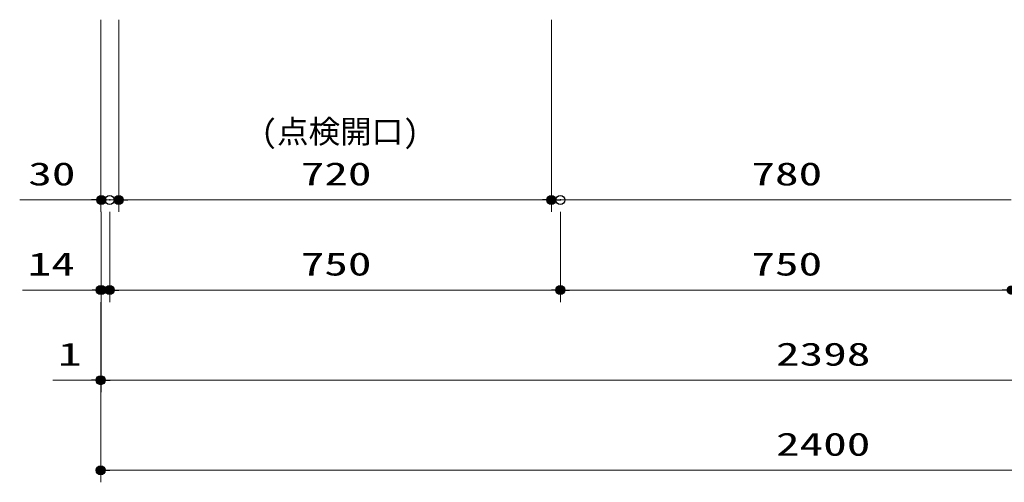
# Model space of a CAD drawing. Units: millimetres, scale not verified. Extents: x -9797 to 9797, y -4555 to 4555.
# Drawn here: x -7893 to -6255, y -2706 to -1936 of the extents above; entities that cross this region are included whole.
import ezdxf
from ezdxf.enums import TextEntityAlignment as Align

# ---------------------------------------------------------------- set-up
doc = ezdxf.new("R2010")
doc.units = ezdxf.units.MM
doc.header["$LTSCALE"] = 30
doc.header["$PDMODE"] = 32
doc.header["$PDSIZE"] = 15
for name, color, linetype, lineweight in [('0-1_0', 7, 'Continuous', 25), ('0-4_寸法ﾚｲﾔｰ', 30, 'Continuous', 13), ('0-5_DEFPOINTS', 7, 'Continuous', 25)]:
    doc.layers.add(name, color=color, linetype=linetype, lineweight=lineweight)
doc.styles.add('ＭＳ ゴシック', font='')
doc.styles.get('ＭＳ ゴシック').set_extended_font_data('MS Gothic')

# ---------------------------------------------------------------- blocks, each defined once
blk = doc.blocks.new('_DOT')
at = {"layer": '0-1_0', "color": 30}
blk.add_line((-15, 0), (-30, 0), dxfattribs=at)
for points in [[(0, 0), (-15, 0), (-14.88, 1.88)], [(0, 0), (-14.88, -1.88), (-15, 0)], [(0, 0), (-14.88, 1.88), (-14.53, 3.73)], [(0, 0), (-14.53, -3.73), (-14.88, -1.88)], [(0, 0), (-14.53, 3.73), (-13.95, 5.52)], [(0, 0), (-13.95, -5.52), (-14.53, -3.73)], [(0, 0), (-13.95, 5.52), (-13.14, 7.23)], [(0, 0), (-13.14, -7.23), (-13.95, -5.52)], [(0, 0), (-13.14, 7.23), (-12.14, 8.82)], [(0, 0), (-12.14, -8.82), (-13.14, -7.23)], [(0, 0), (-12.14, 8.82), (-10.93, 10.27)], [(0, 0), (-10.93, -10.27), (-12.14, -8.82)], [(0, 0), (-10.93, 10.27), (-9.56, 11.56)], [(0, 0), (-9.56, -11.56), (-10.93, -10.27)], [(0, 0), (-9.56, 11.56), (-8.04, 12.66)], [(0, 0), (-8.04, -12.66), (-9.56, -11.56)], [(0, 0), (-8.04, 12.66), (-6.39, 13.57)], [(0, 0), (-6.39, -13.57), (-8.04, -12.66)], [(0, 0), (-6.39, 13.57), (-4.64, 14.27)], [(0, 0), (-4.64, -14.27), (-6.39, -13.57)], [(0, 0), (-4.64, 14.27), (-2.81, 14.73)], [(0, 0), (-2.81, -14.73), (-4.64, -14.27)], [(0, 0), (-2.81, 14.73), (-0.94, 14.97)], [(0, 0), (-0.94, -14.97), (-2.81, -14.73)], [(0, 0), (-0.94, 14.97), (0.94, 14.97)], [(0, 0), (0.94, -14.97), (-0.94, -14.97)], [(0, 0), (0.94, 14.97), (2.81, 14.73)], [(0, 0), (2.81, 14.73), (4.64, 14.27)], [(0, 0), (4.64, 14.27), (6.39, 13.57)], [(0, 0), (6.39, 13.57), (8.04, 12.66)], [(0, 0), (8.04, 12.66), (9.56, 11.56)], [(0, 0), (9.56, 11.56), (10.93, 10.27)], [(0, 0), (10.93, 10.27), (12.14, 8.82)], [(0, 0), (12.14, 8.82), (13.14, 7.23)], [(0, 0), (13.14, 7.23), (13.95, 5.52)], [(0, 0), (13.95, 5.52), (14.53, 3.73)], [(0, 0), (14.53, 3.73), (14.88, 1.88)], [(0, 0), (14.88, 1.88), (15, 0)], [(0, 0), (2.81, -14.73), (0.94, -14.97)], [(0, 0), (4.64, -14.27), (2.81, -14.73)], [(0, 0), (6.39, -13.57), (4.64, -14.27)], [(0, 0), (8.04, -12.66), (6.39, -13.57)], [(0, 0), (9.56, -11.56), (8.04, -12.66)], [(0, 0), (10.93, -10.27), (9.56, -11.56)], [(0, 0), (12.14, -8.82), (10.93, -10.27)], [(0, 0), (13.14, -7.23), (12.14, -8.82)], [(0, 0), (13.95, -5.52), (13.14, -7.23)], [(0, 0), (14.53, -3.73), (13.95, -5.52)], [(0, 0), (14.88, -1.88), (14.53, -3.73)], [(0, 0), (15, 0), (14.88, -1.88)]]:
    blk.add_solid(points, dxfattribs=at)

msp = doc.modelspace()

# ---------------------------------------------------------------- linework, layer by layer
at = {"layer": '0-4_寸法ﾚｲﾔｰ'}
for p, q in [((-7758.51, -1935.93), (-7758.51, -2255.93)), ((-7728.51, -1935.93), (-7728.51, -2255.93)), ((-7728.51, -1935.93), (-7728.51, -2255.93)), ((-7008.51, -1935.93), (-7008.51, -2255.93)), ((-7008.51, -1935.93), (-7008.51, -2255.93)), ((-7758.51, -2235.93), (-7893.28, -2235.93)), ((-7773.51, -2235.93), (-7788.51, -2235.93)), ((-7758.51, -2235.93), (-7728.51, -2235.93)), ((-7713.51, -2235.93), (-7023.51, -2235.93)), ((-7713.51, -2235.93), (-7698.51, -2235.93)), ((-6243.51, -2235.93), (-6993.51, -2235.93)), ((-7757.51, -2255.93), (-7757.51, -2405.93)), ((-7743.51, -2255.93), (-7743.51, -2405.93)), ((-7743.51, -2255.93), (-7743.51, -2405.93)), ((-6993.51, -2255.93), (-6993.51, -2405.93)), ((-6993.51, -2255.93), (-6993.51, -2405.93)), ((-7757.51, -2385.93), (-7888.51, -2385.93)), ((-7772.51, -2385.93), (-7787.51, -2385.93)), ((-7757.51, -2385.93), (-7743.51, -2385.93)), ((-7728.51, -2385.93), (-7008.51, -2385.93)), ((-7728.51, -2385.93), (-7713.51, -2385.93)), ((-6258.51, -2385.93), (-6978.51, -2385.93)), ((-7758.51, -2405.93), (-7758.51, -2705.93)), ((-7758.51, -2405.93), (-7758.51, -2555.93)), ((-7757.51, -2405.93), (-7757.51, -2555.93)), ((-7757.51, -2405.93), (-7757.51, -2555.93)), ((-7758.51, -2535.93), (-7838.08, -2535.93)), ((-7773.51, -2535.93), (-7788.51, -2535.93)), ((-7757.51, -2535.93), (-7758.51, -2535.93)), ((-7742.51, -2535.93), (-5374.51, -2535.93)), ((-7742.51, -2535.93), (-7727.51, -2535.93)), ((-5373.51, -2685.93), (-7743.51, -2685.93))]:
    msp.add_line(p, q, dxfattribs=at)
at = {"layer": '0-5_DEFPOINTS'}
for p in [(-7757.51, -2235.93), (-7743.51, -2235.93), (-7728.51, -2235.93), (-7008.51, -2235.93), (-7008.51, -2235.93), (-6993.51, -2235.93), (-7758.51, -2385.93), (-7757.51, -2385.93), (-7743.51, -2385.93), (-6993.51, -2385.93), (-6993.51, -2385.93), (-7758.51, -2535.93), (-7758.51, -2685.93)]:
    msp.add_point(p, dxfattribs=at)

# ---------------------------------------------------------------- block references
at = {"layer": '0-4_寸法ﾚｲﾔｰ', "xscale": 0.5, "yscale": 0.5}
for p in [(-7758.51, -2235.93), (-7008.51, -2235.93), (-7757.51, -2385.93), (-6993.51, -2385.93), (-6243.51, -2385.93), (-7758.51, -2535.93)]:
    msp.add_blockref('_DOT', p, dxfattribs=at)
at = {"layer": '0-4_寸法ﾚｲﾔｰ', "xscale": 0.5, "yscale": 0.5, "rotation": 180}
for p in [(-7728.51, -2235.93), (-7728.51, -2235.93), (-7008.51, -2235.93), (-7743.51, -2385.93), (-7743.51, -2385.93), (-6993.51, -2385.93), (-7757.51, -2535.93), (-7757.51, -2535.93), (-7758.51, -2685.93)]:
    msp.add_blockref('_DOT', p, dxfattribs=at)

# ---------------------------------------------------------------- texts
at = {"layer": '0-4_寸法ﾚｲﾔｰ', "style": 'ＭＳ ゴシック'}
msp.add_text('(点検開口)', height=38.48, dxfattribs=at).set_placement((-7491.18, -2152.85), align=Align.BOTTOM_LEFT)
at = {"layer": '0-4_寸法ﾚｲﾔｰ', "style": 'ＭＳ ゴシック', "width": 1.5}
for s, p in [('30', (-7878.99, -2223.33)), ('720', (-7425.66, -2223.33)), ('780', (-6675.66, -2223.33)), ('14', (-7879.94, -2373.33)), ('750', (-7425.66, -2373.33)), ('750', (-6675.66, -2373.33)), ('2398', (-6634.71, -2523.33)), ('1', (-7829.51, -2523.33)), ('2400', (-6634.71, -2673.33))]:
    msp.add_text(s, height=38.49, dxfattribs=at).set_placement(p, align=Align.BOTTOM_LEFT)

doc.saveas('drawing.dxf')
